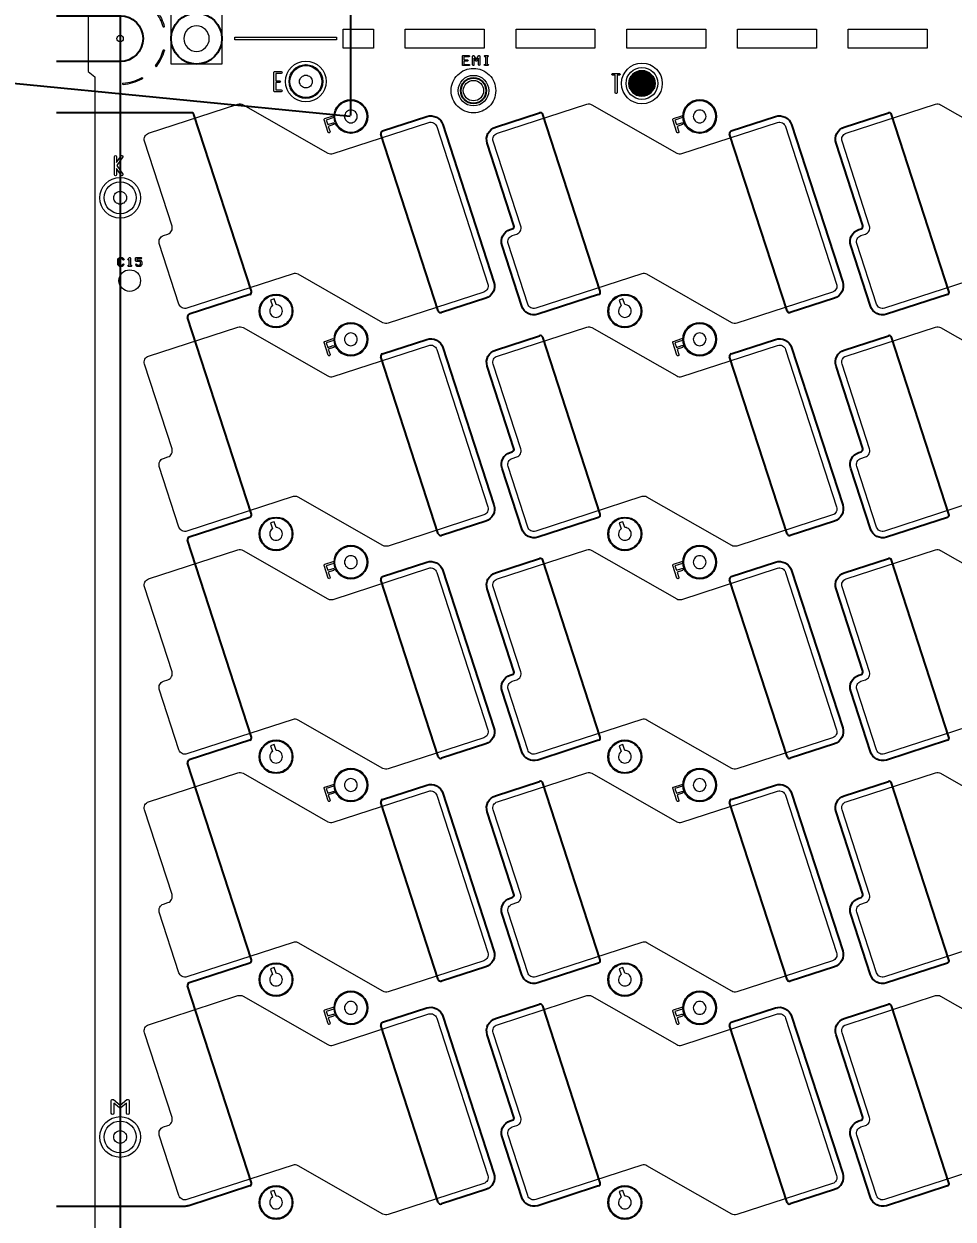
# Model space of a CAD drawing. Extents: x 2864 to 3941, y 2420 to 3182.
# Drawn here: x 3046.4 to 3119.4, y 2769.9 to 2863.7 of the extents above; entities that cross this region are included whole.
import ezdxf

# ---------------------------------------------------------------- set-up
doc = ezdxf.new("R2010")
doc.units = 0
doc.layers.get('0').update_dxf_attribs({"lineweight": 0})
doc.layers.get('Defpoints').update_dxf_attribs({"lineweight": 0})
for name, color, linetype in [('emia-t', 4, 'Continuous'), ('emia-t-dxf', 4, 'Continuous'), ('尺寸线', 3, 'Continuous')]:
    doc.layers.add(name, color=color, linetype=linetype)
doc.styles.get("Standard").update_dxf_attribs({"font": 'simplex.shx', "height": 2.7})
doc.dimstyles.get("Standard").update_dxf_attribs({"dimtxt": 6, "dimasz": 0.18, "dimexe": 0.18, "dimexo": 0.0625, "dimgap": 0.09, "dimtad": 0, "dimzin": 0, "dimdsep": 46, "dimtxsty": 'Standard', "dimcen": 0.09, "dimadec": 0, "dimazin": 0, "dimtfac": 1, "dimtdec": 4, "dimtofl": 0, "dimtmove": 0, "dimatfit": 3, "dimfxl": 0, "dimtolj": 1, "dimtzin": 0, "dimarcsym": 0})

# ---------------------------------------------------------------- blocks, each defined once
blk = doc.blocks.new('PAD_R1')
at = {"layer": 'emia-t', "const_width": 0.5}
blk.add_lwpolyline([(0.25, 0, 1), (-0.25, 0, 1)], format="xyb", close=True, dxfattribs=at)
blk = doc.blocks.new('*D2')
at = {"layer": 'Defpoints', "color": 0, "linetype": 'Continuous'}
for p in [(3026.013, 3051.021), (3072.138, 3048.956), (3056.202, 2693.01)]:
    blk.add_point(p, dxfattribs=at)
at = {"layer": '尺寸线', "color": 0, "linetype": 'Continuous', "lineweight": -2}
for p, q in [((3026.005, 3050.841), (3018.361, 2880.116)), ((3072.076, 3048.959), (3025.833, 3051.029)), ((3010.084, 2695.255), (3017.755, 2866.578)), ((3056.139, 2693.013), (3009.896, 2695.083))]:
    blk.add_line(p, q, dxfattribs=at)
at = {"layer": '尺寸线', "color": 0, "linetype": 'Continuous'}
for points in [[(3026.035, 3050.84), (3025.975, 3050.843), (3026.013, 3051.021)], [(3010.054, 2695.256), (3010.114, 2695.254), (3010.076, 2695.075)]]:
    blk.add_solid(points, dxfattribs=at)
at = {"layer": '尺寸线', "color": 0, "linetype": 'Continuous', "insert": (3018.058, 2873.347), "char_height": 2.7, "attachment_point": 5, "rotation": 87.4364}
blk.add_mtext('\\A1;356.30', dxfattribs=at)
blk = doc.blocks.new('*D4')
at = {"layer": 'Defpoints', "color": 0, "linetype": 'Continuous'}
for p in [(3033.821, 2860.192), (3072.138, 2856.456), (3056.202, 2693.01)]:
    blk.add_point(p, dxfattribs=at)
at = {"layer": '尺寸线', "color": 0, "linetype": 'Continuous', "lineweight": -2}
for p, q in [((3033.803, 2860.013), (3026.485, 2784.957)), ((3072.076, 2856.462), (3033.642, 2860.21)), ((3017.901, 2696.925), (3025.22, 2771.981)), ((3056.139, 2693.016), (3017.705, 2696.764))]:
    blk.add_line(p, q, dxfattribs=at)
at = {"layer": '尺寸线', "color": 0, "linetype": 'Continuous'}
for points in [[(3033.833, 2860.01), (3033.773, 2860.016), (3033.821, 2860.192)], [(3017.872, 2696.928), (3017.931, 2696.923), (3017.884, 2696.746)]]:
    blk.add_solid(points, dxfattribs=at)
at = {"layer": '尺寸线', "color": 0, "linetype": 'Continuous', "insert": (3025.852, 2778.469), "char_height": 2.7, "attachment_point": 5, "rotation": 84.43096}
blk.add_mtext('\\A1;164.22', dxfattribs=at)
blk = doc.blocks.new('*D5')
at = {"layer": 'Defpoints', "color": 0, "linetype": 'Continuous'}
for p in [(3291.338, 2872.667), (3072.138, 2856.456), (3291.338, 2856.456)]:
    blk.add_point(p, dxfattribs=at)
at = {"layer": '尺寸线', "color": 0, "linetype": 'Continuous', "lineweight": -2}
for p, q in [((3072.138, 2856.518), (3072.138, 2872.847)), ((3291.338, 2856.518), (3291.338, 2872.847)), ((3072.318, 2872.667), (3175.22, 2872.667)), ((3291.158, 2872.667), (3188.257, 2872.667))]:
    blk.add_line(p, q, dxfattribs=at)
at = {"layer": '尺寸线', "color": 0, "linetype": 'Continuous'}
for points in [[(3072.318, 2872.697), (3072.318, 2872.637), (3072.138, 2872.667)], [(3291.158, 2872.637), (3291.158, 2872.697), (3291.338, 2872.667)]]:
    blk.add_solid(points, dxfattribs=at)
at = {"layer": '尺寸线', "color": 0, "linetype": 'Continuous', "insert": (3181.738, 2872.667), "char_height": 2.7, "attachment_point": 5, "rotation": 360}
blk.add_mtext('\\A1;219.20', dxfattribs=at)

msp = doc.modelspace()

# ---------------------------------------------------------------- linework, layer by layer
msp.add_line((3082.782, 2860.447), (3082.667, 2860.447))
at = {"linetype": 'Continuous'}
for points in [[(3052.011, 3049.575), (3052.011, 2865.562, 0.044688), (3051.511, 2865.159), (3051.511, 2859.978, 0.044688), (3052.011, 2859.575), (3052.011, 2675.562, 0.044688)], [(3056.801, 2860.455, 0.096875), (3057.392, 2861.662, -1), (3057.488, 2861.636)], [(3081.701, 2860.497), (3081.701, 2861.192, -0.742416), (3081.792, 2861.22), (3081.982, 2860.934)], [(3081.801, 2861.027), (3081.801, 2860.497, -1), (3081.701, 2860.497)], [(3082.164, 2861.027), (3082.024, 2860.817, -0.535214), (3081.941, 2860.817), (3081.801, 2861.027)], [(3081.982, 2860.934), (3082.173, 2861.22, -0.742402), (3082.264, 2861.192), (3082.264, 2860.497, -1), (3082.164, 2860.497), (3082.164, 2861.027)], [(3082.667, 2860.447, -1), (3082.667, 2860.547), (3082.732, 2860.547), (3082.732, 2861.142), (3082.667, 2861.142, -1), (3082.667, 2861.242), (3082.782, 2861.242), (3082.898, 2861.242, -1), (3082.898, 2861.142), (3082.832, 2861.142), (3082.832, 2860.547), (3082.898, 2860.547, -1), (3082.898, 2860.447), (3082.782, 2860.447)], [(3054.235, 2859.076, 0.109398), (3055.689, 2859.497, -1), (3055.736, 2859.409)], [(3053.579, 2851.876), (3053.579, 2853.317, -1), (3053.729, 2853.317), (3053.729, 2852.838)], [(3053.729, 2852.838), (3054.088, 2853.359, -1), (3054.212, 2853.274), (3053.745, 2852.597), (3054.212, 2851.919, -1), (3054.088, 2851.834), (3053.729, 2852.356)], [(3053.729, 2852.356), (3053.729, 2851.876, -1), (3053.579, 2851.876)], [(3054.717, 2845.206), (3054.703, 2845.192, -1), (3054.632, 2845.263)], [(3054.767, 2844.681), (3054.667, 2844.681, -1), (3054.667, 2844.781), (3054.717, 2844.781), (3054.717, 2845.206)], [(3054.632, 2845.263), (3054.731, 2845.362, -0.669786), (3054.817, 2845.327), (3054.817, 2844.781), (3054.866, 2844.781, -1), (3054.866, 2844.681), (3054.767, 2844.681)], [(3053.318, 2778.181), (3053.318, 2779.175, -0.63678), (3053.482, 2779.251), (3054.014, 2778.808), (3054.545, 2779.251, -0.63678), (3054.71, 2779.175), (3054.71, 2778.181, -1), (3054.51, 2778.181), (3054.51, 2778.961)], [(3053.518, 2778.961), (3053.518, 2778.181, -1), (3053.318, 2778.181)], [(3054.51, 2778.961), (3054.078, 2778.601, -0.362064), (3053.95, 2778.601), (3053.518, 2778.961)]]:
    msp.add_lwpolyline(points, format="xyb", dxfattribs=at)
for points in [[(3056.829, 2864.645, -1), (3056.909, 2864.704, -0.091503), (3057.481, 2863.529, -1), (3057.384, 2863.503, 0.091503)], [(3059.011, 2862.569, 0.414216), (3060.011, 2861.569, 0.414216), (3061.011, 2862.569, 0.414216), (3060.011, 2863.569, 0.414216)], [(3053.761, 2862.569, -0.414222), (3054.011, 2862.819, -0.414222), (3054.261, 2862.569, -0.414222), (3054.011, 2862.319, -0.414222)], [(3080.901, 2860.497), (3080.901, 2860.844), (3080.901, 2861.192, -0.414253), (3080.951, 2861.242), (3081.414, 2861.242, -1), (3081.414, 2861.142), (3081.001, 2861.142), (3081.001, 2860.894), (3081.298, 2860.894, -1), (3081.298, 2860.794), (3081.001, 2860.794), (3081.001, 2860.547), (3081.414, 2860.547, -1), (3081.414, 2860.447), (3080.951, 2860.447, -0.414253)], [(3066.089, 2858.47), (3066.089, 2859.19), (3066.089, 2859.91, -0.414241), (3066.164, 2859.985), (3066.661, 2859.985, -1), (3066.661, 2859.835), (3066.239, 2859.835), (3066.239, 2859.265), (3066.536, 2859.265, -1), (3066.536, 2859.115), (3066.239, 2859.115), (3066.239, 2858.545), (3066.661, 2858.545, -1), (3066.661, 2858.395), (3066.164, 2858.395, -0.414241)], [(3080.019, 2858.483, -0.414215), (3081.769, 2860.233, -0.414215), (3083.519, 2858.483, -0.414215), (3081.769, 2856.733, -0.414215)], [(3092.724, 2859.688, -1), (3092.724, 2859.838), (3092.973, 2859.838), (3093.221, 2859.838, -1), (3093.221, 2859.688), (3093.048, 2859.688), (3093.048, 2858.322, -1), (3092.898, 2858.322), (3092.898, 2859.688)], [(3068.103, 2859.196, -0.414217), (3068.603, 2859.696, -0.414217), (3069.103, 2859.196, -0.414217), (3068.603, 2858.696, -0.414217)], [(3094.503, 2859.048, -0.414217), (3095.003, 2859.548, -0.414217), (3095.503, 2859.048, -0.414217), (3095.003, 2858.548, -0.414217)], [(3055.923, 2854.506, -0.41422), (3056.244, 2855.136), (3063.265, 2857.417, -0.211093), (3063.667, 2857.376), (3070.333, 2853.577, 0.211093), (3070.735, 2853.535), (3078.252, 2855.978, -0.41422), (3078.882, 2855.657), (3082.899, 2843.293, -0.414215), (3082.578, 2842.663), (3075.062, 2840.221, -0.211093), (3074.66, 2840.262), (3067.993, 2844.061, 0.211091), (3067.591, 2844.102), (3059.262, 2841.396, -0.414218), (3058.632, 2841.717), (3057.087, 2846.472, -0.414217), (3057.408, 2847.102), (3057.765, 2847.218, 0.414216), (3058.086, 2847.848)], [(3071.638, 2856.456, 0.414217), (3072.138, 2855.956, 0.414217), (3072.638, 2856.456, 0.414217), (3072.138, 2856.956, 0.414217)], [(3083.323, 2854.506, -0.41422), (3083.644, 2855.136), (3090.665, 2857.417, -0.211093), (3091.067, 2857.376), (3097.733, 2853.577, 0.211093), (3098.135, 2853.535), (3105.652, 2855.978, -0.41422), (3106.282, 2855.657), (3110.299, 2843.293, -0.414215), (3109.978, 2842.663), (3102.462, 2840.221, -0.211093), (3102.06, 2840.262), (3095.393, 2844.061, 0.211091), (3094.991, 2844.102), (3086.662, 2841.396, -0.414218), (3086.032, 2841.717), (3084.487, 2846.472, -0.414217), (3084.808, 2847.102), (3085.165, 2847.218, 0.414216), (3085.486, 2847.848)], [(3099.038, 2856.456, 0.414217), (3099.538, 2855.956, 0.414217), (3100.038, 2856.456, 0.414217), (3099.538, 2856.956, 0.414217)], [(3110.723, 2854.506, -0.41422), (3111.044, 2855.136), (3118.065, 2857.417, -0.211093), (3118.467, 2857.376), (3125.133, 2853.577, 0.211093), (3125.535, 2853.535), (3133.052, 2855.978, -0.41422), (3133.682, 2855.657), (3137.699, 2843.293, -0.414215), (3137.378, 2842.663), (3129.862, 2840.221, -0.211093), (3129.46, 2840.262), (3122.793, 2844.061, 0.211091), (3122.391, 2844.102), (3114.062, 2841.396, -0.414218), (3113.432, 2841.717), (3111.887, 2846.472, -0.414217), (3112.208, 2847.102), (3112.565, 2847.218, 0.414216), (3112.886, 2847.848)], [(3070.033, 2856.197, -0.414237), (3070.081, 2856.292), (3070.743, 2856.507, -1), (3070.789, 2856.364), (3070.199, 2856.172), (3070.314, 2855.819), (3070.739, 2855.957, -1), (3070.785, 2855.814), (3070.36, 2855.676), (3070.498, 2855.252, -1), (3070.356, 2855.205), (3070.195, 2855.701), (3070.194, 2855.701)], [(3097.433, 2856.197, -0.414237), (3097.481, 2856.292), (3098.143, 2856.507, -1), (3098.189, 2856.364), (3097.599, 2856.172), (3097.714, 2855.819), (3098.139, 2855.957, -1), (3098.185, 2855.814), (3097.76, 2855.676), (3097.898, 2855.252, -1), (3097.756, 2855.205), (3097.595, 2855.701), (3097.594, 2855.701)], [(3053.511, 2850.069, -0.414217), (3054.011, 2850.569, -0.414217), (3054.511, 2850.069, -0.414217), (3054.011, 2849.569, -0.414217)], [(3053.818, 2844.83), (3053.818, 2845.228, -0.200121), (3053.833, 2845.263), (3053.932, 2845.362, -0.200121), (3053.967, 2845.377), (3054.166, 2845.377, -0.200121), (3054.201, 2845.362), (3054.301, 2845.263, -1), (3054.23, 2845.192), (3054.145, 2845.277), (3053.988, 2845.277), (3053.918, 2845.207), (3053.918, 2844.851), (3053.988, 2844.781), (3054.145, 2844.781), (3054.23, 2844.866, -1), (3054.301, 2844.795), (3054.201, 2844.696, -0.200121), (3054.166, 2844.681), (3053.967, 2844.681, -0.200121), (3053.932, 2844.696), (3053.833, 2844.795, -0.200121)], [(3055.218, 2845.128), (3055.218, 2845.327, -0.414253), (3055.268, 2845.377), (3055.665, 2845.377, -1), (3055.665, 2845.277), (3055.318, 2845.277), (3055.318, 2845.178), (3055.566, 2845.178, -0.200121), (3055.601, 2845.164), (3055.7, 2845.065, -0.200121), (3055.715, 2845.029), (3055.715, 2844.83, -0.200121), (3055.7, 2844.795), (3055.601, 2844.696, -0.200121), (3055.566, 2844.681), (3055.367, 2844.681, -0.200121), (3055.332, 2844.696), (3055.233, 2844.795, -1), (3055.303, 2844.866), (3055.388, 2844.781), (3055.545, 2844.781), (3055.615, 2844.851), (3055.615, 2845.008), (3055.545, 2845.078), (3055.268, 2845.078, -0.414253)], [(3053.911, 2843.564, -0.414215), (3054.761, 2844.414, -0.414215), (3055.611, 2843.564, -0.414215), (3054.761, 2842.714, -0.414215)], [(3065.011, 2841.176, -0.414215), (3066.261, 2842.426, -0.414215), (3067.511, 2841.176, -0.414215), (3066.261, 2839.926, -0.414215)], [(3065.761, 2841.176, 0.414217), (3066.261, 2840.676, 0.414217), (3066.761, 2841.176, 0.414217), (3066.261, 2841.676, 0.002897), (3066.256, 2841.676), (3066.11, 2842.127), (3065.824, 2842.034), (3065.971, 2841.584, 0.242589)], [(3092.411, 2841.176, -0.414215), (3093.661, 2842.426, -0.414215), (3094.911, 2841.176, -0.414215), (3093.661, 2839.926, -0.414215)], [(3093.161, 2841.176, 0.414217), (3093.661, 2840.676, 0.414217), (3094.161, 2841.176, 0.414217), (3093.661, 2841.676, 0.002897), (3093.656, 2841.676), (3093.51, 2842.127), (3093.224, 2842.034), (3093.371, 2841.584, 0.242589)], [(3055.923, 2837.006, -0.41422), (3056.244, 2837.636), (3063.265, 2839.917, -0.211093), (3063.667, 2839.876), (3070.333, 2836.077, 0.211093), (3070.735, 2836.035), (3078.252, 2838.478, -0.41422), (3078.882, 2838.157), (3082.899, 2825.793, -0.414215), (3082.578, 2825.163), (3075.062, 2822.721, -0.211093), (3074.66, 2822.762), (3067.993, 2826.561, 0.211091), (3067.591, 2826.602), (3059.262, 2823.896, -0.414218), (3058.632, 2824.217), (3057.087, 2828.972, -0.414217), (3057.408, 2829.602), (3057.765, 2829.718, 0.414216), (3058.086, 2830.348)], [(3071.638, 2838.956, 0.414217), (3072.138, 2838.456, 0.414217), (3072.638, 2838.956, 0.414217), (3072.138, 2839.456, 0.414217)], [(3083.323, 2837.006, -0.41422), (3083.644, 2837.636), (3090.665, 2839.917, -0.211093), (3091.067, 2839.876), (3097.733, 2836.077, 0.211093), (3098.135, 2836.035), (3105.652, 2838.478, -0.41422), (3106.282, 2838.157), (3110.299, 2825.793, -0.414215), (3109.978, 2825.163), (3102.462, 2822.721, -0.211093), (3102.06, 2822.762), (3095.393, 2826.561, 0.211091), (3094.991, 2826.602), (3086.662, 2823.896, -0.414218), (3086.032, 2824.217), (3084.487, 2828.972, -0.414217), (3084.808, 2829.602), (3085.165, 2829.718, 0.414216), (3085.486, 2830.348)], [(3099.038, 2838.956, 0.414217), (3099.538, 2838.456, 0.414217), (3100.038, 2838.956, 0.414217), (3099.538, 2839.456, 0.414217)], [(3110.723, 2837.006, -0.41422), (3111.044, 2837.636), (3118.065, 2839.917, -0.211093), (3118.467, 2839.876), (3125.133, 2836.077, 0.211093), (3125.535, 2836.035), (3133.052, 2838.478, -0.41422), (3133.682, 2838.157), (3137.699, 2825.793, -0.414215), (3137.378, 2825.163), (3129.862, 2822.721, -0.211093), (3129.46, 2822.762), (3122.793, 2826.561, 0.211091), (3122.391, 2826.602), (3114.062, 2823.896, -0.414218), (3113.432, 2824.217), (3111.887, 2828.972, -0.414217), (3112.208, 2829.602), (3112.565, 2829.718, 0.414216), (3112.886, 2830.348)], [(3070.033, 2838.697, -0.414237), (3070.081, 2838.792), (3070.743, 2839.007, -1), (3070.789, 2838.864), (3070.199, 2838.672), (3070.314, 2838.319), (3070.739, 2838.457, -1), (3070.785, 2838.314), (3070.36, 2838.176), (3070.498, 2837.752, -1), (3070.356, 2837.705), (3070.195, 2838.201), (3070.194, 2838.201)], [(3097.433, 2838.697, -0.414237), (3097.481, 2838.792), (3098.143, 2839.007, -1), (3098.189, 2838.864), (3097.599, 2838.672), (3097.714, 2838.319), (3098.139, 2838.457, -1), (3098.185, 2838.314), (3097.76, 2838.176), (3097.898, 2837.752, -1), (3097.756, 2837.705), (3097.595, 2838.201), (3097.594, 2838.201)], [(3065.011, 2823.676, -0.414215), (3066.261, 2824.926, -0.414215), (3067.511, 2823.676, -0.414215), (3066.261, 2822.426, -0.414215)], [(3065.761, 2823.676, 0.414217), (3066.261, 2823.176, 0.414217), (3066.761, 2823.676, 0.414217), (3066.261, 2824.176, 0.002897), (3066.256, 2824.176), (3066.11, 2824.627), (3065.824, 2824.534), (3065.971, 2824.084, 0.242589)], [(3092.411, 2823.676, -0.414215), (3093.661, 2824.926, -0.414215), (3094.911, 2823.676, -0.414215), (3093.661, 2822.426, -0.414215)], [(3093.161, 2823.676, 0.414217), (3093.661, 2823.176, 0.414217), (3094.161, 2823.676, 0.414217), (3093.661, 2824.176, 0.002897), (3093.656, 2824.176), (3093.51, 2824.627), (3093.224, 2824.534), (3093.371, 2824.084, 0.242589)], [(3055.923, 2819.506, -0.41422), (3056.244, 2820.136), (3063.265, 2822.417, -0.211093), (3063.667, 2822.376), (3070.333, 2818.577, 0.211093), (3070.735, 2818.535), (3078.252, 2820.978, -0.41422), (3078.882, 2820.657), (3082.899, 2808.293, -0.414215), (3082.578, 2807.663), (3075.062, 2805.221, -0.211093), (3074.66, 2805.262), (3067.993, 2809.061, 0.211091), (3067.591, 2809.102), (3059.262, 2806.396, -0.414218), (3058.632, 2806.717), (3057.087, 2811.472, -0.414217), (3057.408, 2812.102), (3057.765, 2812.218, 0.414216), (3058.086, 2812.848)], [(3083.323, 2819.506, -0.41422), (3083.644, 2820.136), (3090.665, 2822.417, -0.211093), (3091.067, 2822.376), (3097.733, 2818.577, 0.211093), (3098.135, 2818.535), (3105.652, 2820.978, -0.41422), (3106.282, 2820.657), (3110.299, 2808.293, -0.414215), (3109.978, 2807.663), (3102.462, 2805.221, -0.211093), (3102.06, 2805.262), (3095.393, 2809.061, 0.211091), (3094.991, 2809.102), (3086.662, 2806.396, -0.414218), (3086.032, 2806.717), (3084.487, 2811.472, -0.414217), (3084.808, 2812.102), (3085.165, 2812.218, 0.414216), (3085.486, 2812.848)], [(3110.723, 2819.506, -0.41422), (3111.044, 2820.136), (3118.065, 2822.417, -0.211093), (3118.467, 2822.376), (3125.133, 2818.577, 0.211093), (3125.535, 2818.535), (3133.052, 2820.978, -0.41422), (3133.682, 2820.657), (3137.699, 2808.293, -0.414215), (3137.378, 2807.663), (3129.862, 2805.221, -0.211093), (3129.46, 2805.262), (3122.793, 2809.061, 0.211091), (3122.391, 2809.102), (3114.062, 2806.396, -0.414218), (3113.432, 2806.717), (3111.887, 2811.472, -0.414217), (3112.208, 2812.102), (3112.565, 2812.218, 0.414216), (3112.886, 2812.848)], [(3070.033, 2821.197, -0.414237), (3070.081, 2821.292), (3070.743, 2821.507, -1), (3070.789, 2821.364), (3070.199, 2821.172), (3070.314, 2820.819), (3070.739, 2820.957, -1), (3070.785, 2820.814), (3070.36, 2820.676), (3070.498, 2820.252, -1), (3070.356, 2820.205), (3070.195, 2820.701), (3070.194, 2820.701)], [(3071.638, 2821.456, 0.414217), (3072.138, 2820.956, 0.414217), (3072.638, 2821.456, 0.414217), (3072.138, 2821.956, 0.414217)], [(3097.433, 2821.197, -0.414237), (3097.481, 2821.292), (3098.143, 2821.507, -1), (3098.189, 2821.364), (3097.599, 2821.172), (3097.714, 2820.819), (3098.139, 2820.957, -1), (3098.185, 2820.814), (3097.76, 2820.676), (3097.898, 2820.252, -1), (3097.756, 2820.205), (3097.595, 2820.701), (3097.594, 2820.701)], [(3099.038, 2821.456, 0.414217), (3099.538, 2820.956, 0.414217), (3100.038, 2821.456, 0.414217), (3099.538, 2821.956, 0.414217)], [(3065.011, 2806.176, -0.414215), (3066.261, 2807.426, -0.414215), (3067.511, 2806.176, -0.414215), (3066.261, 2804.926, -0.414215)], [(3092.411, 2806.176, -0.414215), (3093.661, 2807.426, -0.414215), (3094.911, 2806.176, -0.414215), (3093.661, 2804.926, -0.414215)], [(3065.761, 2806.176, 0.414217), (3066.261, 2805.676, 0.414217), (3066.761, 2806.176, 0.414217), (3066.261, 2806.676, 0.002897), (3066.256, 2806.676), (3066.11, 2807.127), (3065.824, 2807.034), (3065.971, 2806.584, 0.242589)], [(3093.161, 2806.176, 0.414217), (3093.661, 2805.676, 0.414217), (3094.161, 2806.176, 0.414217), (3093.661, 2806.676, 0.002897), (3093.656, 2806.676), (3093.51, 2807.127), (3093.224, 2807.034), (3093.371, 2806.584, 0.242589)], [(3055.923, 2802.006, -0.41422), (3056.244, 2802.636), (3063.265, 2804.917, -0.211093), (3063.667, 2804.876), (3070.333, 2801.077, 0.211093), (3070.735, 2801.035), (3078.252, 2803.478, -0.41422), (3078.882, 2803.157), (3082.899, 2790.793, -0.414215), (3082.578, 2790.163), (3075.062, 2787.721, -0.211093), (3074.66, 2787.762), (3067.993, 2791.561, 0.211091), (3067.591, 2791.602), (3059.262, 2788.896, -0.414218), (3058.632, 2789.217), (3057.087, 2793.972, -0.414217), (3057.408, 2794.602), (3057.765, 2794.718, 0.414216), (3058.086, 2795.348)], [(3071.638, 2803.956, 0.414217), (3072.138, 2803.456, 0.414217), (3072.638, 2803.956, 0.414217), (3072.138, 2804.456, 0.414217)], [(3083.323, 2802.006, -0.41422), (3083.644, 2802.636), (3090.665, 2804.917, -0.211093), (3091.067, 2804.876), (3097.733, 2801.077, 0.211093), (3098.135, 2801.035), (3105.652, 2803.478, -0.41422), (3106.282, 2803.157), (3110.299, 2790.793, -0.414215), (3109.978, 2790.163), (3102.462, 2787.721, -0.211093), (3102.06, 2787.762), (3095.393, 2791.561, 0.211091), (3094.991, 2791.602), (3086.662, 2788.896, -0.414218), (3086.032, 2789.217), (3084.487, 2793.972, -0.414217), (3084.808, 2794.602), (3085.165, 2794.718, 0.414216), (3085.486, 2795.348)], [(3099.038, 2803.956, 0.414217), (3099.538, 2803.456, 0.414217), (3100.038, 2803.956, 0.414217), (3099.538, 2804.456, 0.414217)], [(3110.723, 2802.006, -0.41422), (3111.044, 2802.636), (3118.065, 2804.917, -0.211093), (3118.467, 2804.876), (3125.133, 2801.077, 0.211093), (3125.535, 2801.035), (3133.052, 2803.478, -0.41422), (3133.682, 2803.157), (3137.699, 2790.793, -0.414215), (3137.378, 2790.163), (3129.862, 2787.721, -0.211093), (3129.46, 2787.762), (3122.793, 2791.561, 0.211091), (3122.391, 2791.602), (3114.062, 2788.896, -0.414218), (3113.432, 2789.217), (3111.887, 2793.972, -0.414217), (3112.208, 2794.602), (3112.565, 2794.718, 0.414216), (3112.886, 2795.348)], [(3070.033, 2803.697, -0.414237), (3070.081, 2803.792), (3070.743, 2804.007, -1), (3070.789, 2803.864), (3070.199, 2803.672), (3070.314, 2803.319), (3070.739, 2803.457, -1), (3070.785, 2803.314), (3070.36, 2803.176), (3070.498, 2802.752, -1), (3070.356, 2802.705), (3070.195, 2803.201), (3070.194, 2803.201)], [(3097.433, 2803.697, -0.414237), (3097.481, 2803.792), (3098.143, 2804.007, -1), (3098.189, 2803.864), (3097.599, 2803.672), (3097.714, 2803.319), (3098.139, 2803.457, -1), (3098.185, 2803.314), (3097.76, 2803.176), (3097.898, 2802.752, -1), (3097.756, 2802.705), (3097.595, 2803.201), (3097.594, 2803.201)], [(3065.011, 2788.676, -0.414215), (3066.261, 2789.926, -0.414215), (3067.511, 2788.676, -0.414215), (3066.261, 2787.426, -0.414215)], [(3065.761, 2788.676, 0.414217), (3066.261, 2788.176, 0.414217), (3066.761, 2788.676, 0.414217), (3066.261, 2789.176, 0.002897), (3066.256, 2789.176), (3066.11, 2789.627), (3065.824, 2789.534), (3065.971, 2789.084, 0.242589)], [(3092.411, 2788.676, -0.414215), (3093.661, 2789.926, -0.414215), (3094.911, 2788.676, -0.414215), (3093.661, 2787.426, -0.414215)], [(3093.161, 2788.676, 0.414217), (3093.661, 2788.176, 0.414217), (3094.161, 2788.676, 0.414217), (3093.661, 2789.176, 0.002897), (3093.656, 2789.176), (3093.51, 2789.627), (3093.224, 2789.534), (3093.371, 2789.084, 0.242589)], [(3055.923, 2784.506, -0.41422), (3056.244, 2785.136), (3063.265, 2787.417, -0.211093), (3063.667, 2787.376), (3070.333, 2783.577, 0.211093), (3070.735, 2783.535), (3078.252, 2785.978, -0.41422), (3078.882, 2785.657), (3082.899, 2773.293, -0.414215), (3082.578, 2772.663), (3075.062, 2770.221, -0.211093), (3074.66, 2770.262), (3067.993, 2774.061, 0.211091), (3067.591, 2774.102), (3059.262, 2771.396, -0.414218), (3058.632, 2771.717), (3057.087, 2776.472, -0.414217), (3057.408, 2777.102), (3057.765, 2777.218, 0.414216), (3058.086, 2777.848)], [(3083.323, 2784.506, -0.41422), (3083.644, 2785.136), (3090.665, 2787.417, -0.211093), (3091.067, 2787.376), (3097.733, 2783.577, 0.211093), (3098.135, 2783.535), (3105.652, 2785.978, -0.41422), (3106.282, 2785.657), (3110.299, 2773.293, -0.414215), (3109.978, 2772.663), (3102.462, 2770.221, -0.211093), (3102.06, 2770.262), (3095.393, 2774.061, 0.211091), (3094.991, 2774.102), (3086.662, 2771.396, -0.414218), (3086.032, 2771.717), (3084.487, 2776.472, -0.414217), (3084.808, 2777.102), (3085.165, 2777.218, 0.414216), (3085.486, 2777.848)], [(3110.723, 2784.506, -0.41422), (3111.044, 2785.136), (3118.065, 2787.417, -0.211093), (3118.467, 2787.376), (3125.133, 2783.577, 0.211093), (3125.535, 2783.535), (3133.052, 2785.978, -0.41422), (3133.682, 2785.657), (3137.699, 2773.293, -0.414215), (3137.378, 2772.663), (3129.862, 2770.221, -0.211093), (3129.46, 2770.262), (3122.793, 2774.061, 0.211091), (3122.391, 2774.102), (3114.062, 2771.396, -0.414218), (3113.432, 2771.717), (3111.887, 2776.472, -0.414217), (3112.208, 2777.102), (3112.565, 2777.218, 0.414216), (3112.886, 2777.848)], [(3070.033, 2786.197, -0.414237), (3070.081, 2786.292), (3070.743, 2786.507, -1), (3070.789, 2786.364), (3070.199, 2786.172), (3070.314, 2785.819), (3070.739, 2785.957, -1), (3070.785, 2785.814), (3070.36, 2785.676), (3070.498, 2785.252, -1), (3070.356, 2785.205), (3070.195, 2785.701), (3070.194, 2785.701)], [(3071.638, 2786.456, 0.414217), (3072.138, 2785.956, 0.414217), (3072.638, 2786.456, 0.414217), (3072.138, 2786.956, 0.414217)], [(3097.433, 2786.197, -0.414237), (3097.481, 2786.292), (3098.143, 2786.507, -1), (3098.189, 2786.364), (3097.599, 2786.172), (3097.714, 2785.819), (3098.139, 2785.957, -1), (3098.185, 2785.814), (3097.76, 2785.676), (3097.898, 2785.252, -1), (3097.756, 2785.205), (3097.595, 2785.701), (3097.594, 2785.701)], [(3099.038, 2786.456, 0.414217), (3099.538, 2785.956, 0.414217), (3100.038, 2786.456, 0.414217), (3099.538, 2786.956, 0.414217)], [(3053.511, 2776.319, -0.414217), (3054.011, 2776.819, -0.414217), (3054.511, 2776.319, -0.414217), (3054.011, 2775.819, -0.414217)], [(3065.011, 2771.176, -0.414215), (3066.261, 2772.426, -0.414215), (3067.511, 2771.176, -0.414215), (3066.261, 2769.926, -0.414215)], [(3092.411, 2771.176, -0.414215), (3093.661, 2772.426, -0.414215), (3094.911, 2771.176, -0.414215), (3093.661, 2769.926, -0.414215)], [(3065.761, 2771.176, 0.414217), (3066.261, 2770.676, 0.414217), (3066.761, 2771.176, 0.414217), (3066.261, 2771.676, 0.002897), (3066.256, 2771.676), (3066.11, 2772.127), (3065.824, 2772.034), (3065.971, 2771.584, 0.242589)], [(3093.161, 2771.176, 0.414217), (3093.661, 2770.676, 0.414217), (3094.161, 2771.176, 0.414217), (3093.661, 2771.676, 0.002897), (3093.656, 2771.676), (3093.51, 2772.127), (3093.224, 2772.034), (3093.371, 2771.584, 0.242589)]]:
    msp.add_lwpolyline(points, format="xyb", close=True, dxfattribs=at)
for points in [[(3058.011, 2860.569), (3058.011, 2864.569), (3062.011, 2864.569), (3062.011, 2860.569)], [(3063.011, 2862.469), (3063.011, 2862.669), (3071.011, 2862.669), (3071.011, 2862.469)], [(3071.533, 2861.819), (3071.533, 2863.319), (3073.911, 2863.319), (3073.911, 2861.819)], [(3076.411, 2861.819), (3076.411, 2863.319), (3082.611, 2863.319), (3082.611, 2861.819)], [(3085.111, 2861.819), (3085.111, 2863.319), (3091.311, 2863.319), (3091.311, 2861.819)], [(3093.811, 2861.819), (3093.811, 2863.319), (3100.011, 2863.319), (3100.011, 2861.819)], [(3102.511, 2861.819), (3102.511, 2863.319), (3108.711, 2863.319), (3108.711, 2861.819)], [(3111.211, 2861.819), (3111.211, 2863.319), (3117.411, 2863.319), (3117.411, 2861.819)]]:
    msp.add_lwpolyline(points, close=True, dxfattribs=at)
for centre, radius in [((3068.603, 2859.196), 1.6), ((3095.003, 2859.048), 1.6), ((3068.603, 2859.196), 1.25), ((3095.003, 2859.048), 1.25), ((3081.769, 2858.483), 1.2), ((3081.769, 2858.483), 0.8), ((3072.138, 2856.456), 1.25), ((3099.538, 2856.456), 1.25), ((3054.011, 2850.069), 1.6), ((3054.011, 2850.069), 1.25), ((3072.138, 2838.956), 1.25), ((3099.538, 2838.956), 1.25), ((3072.138, 2821.456), 1.25), ((3099.538, 2821.456), 1.25), ((3072.138, 2803.956), 1.25), ((3099.538, 2803.956), 1.25), ((3072.138, 2786.456), 1.25), ((3099.538, 2786.456), 1.25), ((3054.011, 2776.319), 1.6), ((3054.011, 2776.319), 1.25)]:
    msp.add_circle(centre, radius)
for centre, radius, start, end in [((3054.011, 2862.569), 3.6, 322.85059, 344.98326), ((3056.841, 2860.425), 0.05, 142.84992, 322.84992), ((3054.238, 2859.026), 0.05, 93.66372, 273.66372), ((3054.011, 2862.569), 3.6, 273.66344, 298.63606)]:
    msp.add_arc(centre, radius, start, end)
at = {"layer": 'emia-t-dxf'}
for p, q in [((3054.011, 2860.769), (3049.011, 2860.769)), ((3059.623, 2856.749), (3049.011, 2856.749)), ((3064.325, 2842.725), (3059.813, 2856.611)), ((3083.49, 2855.611), (3086.961, 2856.739)), ((3091.725, 2842.725), (3087.213, 2856.611)), ((3110.89, 2855.611), (3114.361, 2856.739)), ((3119.125, 2842.725), (3114.613, 2856.611)), ((3079.004, 2841.186), (3074.492, 2855.072)), ((3106.404, 2841.186), (3101.892, 2855.072)), ((3064.196, 2842.473), (3059.433, 2840.926)), ((3064.325, 2825.225), (3059.305, 2840.674)), ((3083.49, 2838.111), (3086.961, 2839.239)), ((3091.725, 2825.225), (3087.213, 2839.111)), ((3110.89, 2838.111), (3114.361, 2839.239)), ((3119.125, 2825.225), (3114.613, 2839.111)), ((3079.004, 2823.686), (3074.492, 2837.572)), ((3106.404, 2823.686), (3101.892, 2837.572)), ((3064.196, 2824.973), (3059.433, 2823.426)), ((3064.325, 2807.725), (3059.305, 2823.174)), ((3083.49, 2820.611), (3086.961, 2821.739)), ((3091.725, 2807.725), (3087.213, 2821.611)), ((3110.89, 2820.611), (3114.361, 2821.739)), ((3119.125, 2807.725), (3114.613, 2821.611)), ((3079.004, 2806.186), (3074.492, 2820.072)), ((3106.404, 2806.186), (3101.892, 2820.072)), ((3064.196, 2807.473), (3059.433, 2805.926)), ((3064.325, 2790.225), (3059.305, 2805.674)), ((3083.49, 2803.111), (3086.961, 2804.239)), ((3091.725, 2790.225), (3087.213, 2804.111)), ((3110.89, 2803.111), (3114.361, 2804.239)), ((3119.125, 2790.225), (3114.613, 2804.111)), ((3079.004, 2788.686), (3074.492, 2802.572)), ((3106.404, 2788.686), (3101.892, 2802.572)), ((3064.196, 2789.973), (3059.433, 2788.426)), ((3064.325, 2772.725), (3059.305, 2788.174)), ((3083.49, 2785.611), (3086.961, 2786.739)), ((3091.725, 2772.725), (3087.213, 2786.611)), ((3110.89, 2785.611), (3114.361, 2786.739)), ((3119.125, 2772.725), (3114.613, 2786.611)), ((3079.004, 2771.186), (3074.492, 2785.072)), ((3106.404, 2771.186), (3101.892, 2785.072)), ((3059.107, 2770.871), (3049.011, 2770.871))]:
    msp.add_line(p, q, dxfattribs=at)
at = {"layer": 'emia-t-dxf', "linetype": 'Continuous'}
msp.add_lwpolyline([(3054.011, 2661.569), (3304.011, 2661.569), (3304.011, 3066.569), (3054.011, 3066.569)], close=True, dxfattribs=at)
for points in [[(3049.011, 2864.369), (3054.011, 2864.369, -1), (3054.011, 2860.769)], [(3074.621, 2855.324), (3078.097, 2856.453, -0.414215), (3079.357, 2855.811), (3083.375, 2843.447, -0.414216), (3082.732, 2842.187), (3079.256, 2841.058)], [(3102.021, 2855.324), (3105.497, 2856.453, -0.414215), (3106.757, 2855.811), (3110.775, 2843.447, -0.414216), (3110.132, 2842.187), (3106.656, 2841.058)], [(3084.949, 2847.884), (3082.848, 2854.351, -0.414215), (3083.49, 2855.611)], [(3112.349, 2847.884), (3110.248, 2854.351, -0.414215), (3110.89, 2855.611)], [(3091.596, 2842.473), (3086.816, 2840.92, -0.414215), (3085.556, 2841.562), (3084.011, 2846.318, -0.414214), (3084.653, 2847.578), (3084.821, 2847.632)], [(3118.996, 2842.473), (3114.216, 2840.92, -0.414215), (3112.956, 2841.562), (3111.411, 2846.318, -0.414214), (3112.053, 2847.578), (3112.221, 2847.632)], [(3074.621, 2837.824), (3078.097, 2838.953, -0.414215), (3079.357, 2838.311), (3083.375, 2825.947, -0.414216), (3082.732, 2824.687), (3079.256, 2823.558)], [(3102.021, 2837.824), (3105.497, 2838.953, -0.414215), (3106.757, 2838.311), (3110.775, 2825.947, -0.414216), (3110.132, 2824.687), (3106.656, 2823.558)], [(3084.949, 2830.384), (3082.848, 2836.851, -0.414215), (3083.49, 2838.111)], [(3112.349, 2830.384), (3110.248, 2836.851, -0.414215), (3110.89, 2838.111)], [(3091.596, 2824.973), (3086.816, 2823.42, -0.414215), (3085.556, 2824.062), (3084.011, 2828.818, -0.414214), (3084.653, 2830.078), (3084.821, 2830.132)], [(3118.996, 2824.973), (3114.216, 2823.42, -0.414215), (3112.956, 2824.062), (3111.411, 2828.818, -0.414214), (3112.053, 2830.078), (3112.221, 2830.132)], [(3074.621, 2820.324), (3078.097, 2821.453, -0.414215), (3079.357, 2820.811), (3083.375, 2808.447, -0.414216), (3082.732, 2807.187), (3079.256, 2806.058)], [(3102.021, 2820.324), (3105.497, 2821.453, -0.414215), (3106.757, 2820.811), (3110.775, 2808.447, -0.414216), (3110.132, 2807.187), (3106.656, 2806.058)], [(3084.949, 2812.884), (3082.848, 2819.351, -0.414215), (3083.49, 2820.611)], [(3112.349, 2812.884), (3110.248, 2819.351, -0.414215), (3110.89, 2820.611)], [(3091.596, 2807.473), (3086.816, 2805.92, -0.414215), (3085.556, 2806.562), (3084.011, 2811.318, -0.414214), (3084.653, 2812.578), (3084.821, 2812.632)], [(3118.996, 2807.473), (3114.216, 2805.92, -0.414215), (3112.956, 2806.562), (3111.411, 2811.318, -0.414214), (3112.053, 2812.578), (3112.221, 2812.632)], [(3074.621, 2802.824), (3078.097, 2803.953, -0.414215), (3079.357, 2803.311), (3083.375, 2790.947, -0.414216), (3082.732, 2789.687), (3079.256, 2788.558)], [(3102.021, 2802.824), (3105.497, 2803.953, -0.414215), (3106.757, 2803.311), (3110.775, 2790.947, -0.414216), (3110.132, 2789.687), (3106.656, 2788.558)], [(3084.949, 2795.384), (3082.848, 2801.851, -0.414215), (3083.49, 2803.111)], [(3112.349, 2795.384), (3110.248, 2801.851, -0.414215), (3110.89, 2803.111)], [(3091.596, 2789.973), (3086.816, 2788.42, -0.414215), (3085.556, 2789.062), (3084.011, 2793.818, -0.414214), (3084.653, 2795.078), (3084.821, 2795.132)], [(3118.996, 2789.973), (3114.216, 2788.42, -0.414215), (3112.956, 2789.062), (3111.411, 2793.818, -0.414214), (3112.053, 2795.078), (3112.221, 2795.132)], [(3074.621, 2785.324), (3078.097, 2786.453, -0.414215), (3079.357, 2785.811), (3083.375, 2773.447, -0.414216), (3082.732, 2772.187), (3079.256, 2771.058)], [(3102.021, 2785.324), (3105.497, 2786.453, -0.414215), (3106.757, 2785.811), (3110.775, 2773.447, -0.414216), (3110.132, 2772.187), (3106.656, 2771.058)], [(3084.949, 2777.884), (3082.848, 2784.351, -0.414215), (3083.49, 2785.611)], [(3112.349, 2777.884), (3110.248, 2784.351, -0.414215), (3110.89, 2785.611)], [(3091.596, 2772.473), (3086.816, 2770.92, -0.414215), (3085.556, 2771.562), (3084.011, 2776.318, -0.414214), (3084.653, 2777.578), (3084.821, 2777.632)], [(3118.996, 2772.473), (3114.216, 2770.92, -0.414215), (3112.956, 2771.562), (3111.411, 2776.318, -0.414214), (3112.053, 2777.578), (3112.221, 2777.632)], [(3064.196, 2772.473), (3059.416, 2770.92, -0.078709), (3059.107, 2770.871)]]:
    msp.add_lwpolyline(points, format="xyb", dxfattribs=at)
at = {"layer": 'emia-t-dxf'}
for centre, radius in [((3060.011, 2862.569), 2), ((3068.603, 2859.196), 1.3), ((3095.003, 2859.048), 1), ((3081.769, 2858.483), 1), ((3072.138, 2856.456), 1.3), ((3099.538, 2856.456), 1.3), ((3066.261, 2841.176), 1.3), ((3093.661, 2841.176), 1.3), ((3072.138, 2838.956), 1.3), ((3099.538, 2838.956), 1.3), ((3066.261, 2823.676), 1.3), ((3093.661, 2823.676), 1.3), ((3072.138, 2821.456), 1.3), ((3099.538, 2821.456), 1.3), ((3066.261, 2806.176), 1.3), ((3093.661, 2806.176), 1.3), ((3072.138, 2803.956), 1.3), ((3099.538, 2803.956), 1.3), ((3066.261, 2788.676), 1.3), ((3093.661, 2788.676), 1.3), ((3072.138, 2786.456), 1.3), ((3099.538, 2786.456), 1.3), ((3066.261, 2771.176), 1.3), ((3093.661, 2771.176), 1.3)]:
    msp.add_circle(centre, radius, dxfattribs=at)
for centre, start, end in [((3059.623, 2856.549), 18.00006, 90.00019), ((3087.023, 2856.549), 17.99976, 108.00044), ((3114.423, 2856.549), 17.99976, 108.00044), ((3074.682, 2855.133), 107.99976, 198.00044), ((3102.082, 2855.133), 107.99976, 198.00044), ((3084.759, 2847.822), 287.99976, 18.00044), ((3112.159, 2847.822), 287.99976, 18.00044), ((3064.134, 2842.664), 288.00044, 17.99976), ((3091.534, 2842.664), 288.00044, 17.99976), ((3118.934, 2842.664), 288.00044, 17.99976), ((3079.194, 2841.248), 198.00044, 287.99976), ((3106.594, 2841.248), 198.00044, 287.99976), ((3059.495, 2840.736), 107.99976, 198.00044), ((3087.023, 2839.049), 17.99976, 108.00044), ((3114.423, 2839.049), 17.99976, 108.00044), ((3074.682, 2837.633), 107.99976, 198.00044), ((3102.082, 2837.633), 107.99976, 198.00044), ((3084.759, 2830.322), 287.99976, 18.00044), ((3112.159, 2830.322), 287.99976, 18.00044), ((3064.134, 2825.164), 288.00044, 17.99976), ((3091.534, 2825.164), 288.00044, 17.99976), ((3118.934, 2825.164), 288.00044, 17.99976), ((3059.495, 2823.236), 107.99976, 198.00044), ((3079.194, 2823.748), 198.00044, 287.99976), ((3106.594, 2823.748), 198.00044, 287.99976), ((3087.023, 2821.549), 17.99976, 108.00044), ((3114.423, 2821.549), 17.99976, 108.00044), ((3074.682, 2820.133), 107.99976, 198.00044), ((3102.082, 2820.133), 107.99976, 198.00044), ((3084.759, 2812.822), 287.99976, 18.00044), ((3112.159, 2812.822), 287.99976, 18.00044), ((3064.134, 2807.664), 288.00044, 17.99976), ((3091.534, 2807.664), 288.00044, 17.99976), ((3118.934, 2807.664), 288.00044, 17.99976), ((3059.495, 2805.736), 107.99976, 198.00044), ((3079.194, 2806.248), 198.00044, 287.99976), ((3106.594, 2806.248), 198.00044, 287.99976), ((3087.023, 2804.049), 17.99976, 108.00044), ((3114.423, 2804.049), 17.99976, 108.00044), ((3074.682, 2802.633), 107.99976, 198.00044), ((3102.082, 2802.633), 107.99976, 198.00044), ((3084.759, 2795.322), 287.99976, 18.00044), ((3112.159, 2795.322), 287.99976, 18.00044), ((3064.134, 2790.164), 288.00044, 17.99976), ((3091.534, 2790.164), 288.00044, 17.99976), ((3118.934, 2790.164), 288.00044, 17.99976), ((3059.495, 2788.236), 107.99976, 198.00044), ((3079.194, 2788.748), 198.00044, 287.99976), ((3106.594, 2788.748), 198.00044, 287.99976), ((3087.023, 2786.549), 17.99976, 108.00044), ((3114.423, 2786.549), 17.99976, 108.00044), ((3074.682, 2785.133), 107.99976, 198.00044), ((3102.082, 2785.133), 107.99976, 198.00044), ((3084.759, 2777.822), 287.99976, 18.00044), ((3112.159, 2777.822), 287.99976, 18.00044), ((3064.134, 2772.664), 288.00044, 17.99976), ((3091.534, 2772.664), 288.00044, 17.99976), ((3118.934, 2772.664), 288.00044, 17.99976), ((3079.194, 2771.248), 198.00044, 287.99976), ((3106.594, 2771.248), 198.00044, 287.99976)]:
    msp.add_arc(centre, 0.2, start, end, dxfattribs=at)

# ---------------------------------------------------------------- block references
at = {"layer": 'emia-t-dxf', "xscale": 2, "yscale": 2}
msp.add_blockref('PAD_R1', (3095.003, 2859.048), dxfattribs=at)

# ---------------------------------------------------------------- dimensions: what is measured, and where the dimension line sits
at = {"layer": '尺寸线', "linetype": 'Continuous'}
dim = msp.add_linear_dim(base=(3026.013, 3051.021), p1=(3056.202, 2693.01), p2=(3072.138, 3048.956), angle=87.4364, dimstyle='Standard', dxfattribs=at)
dim.commit()
dim.dimension.update_dxf_attribs({"geometry": '*D2', "text_midpoint": (3018.058, 2873.347), "dimtype": 161})
for p1, p2, distance, picture, middle in [((3072.138, 2856.456), (3291.338, 2856.456), 16.212, '*D5', (3181.738, 2872.667)), ((3056.202, 2693.01), (3072.138, 2856.456), 38.499, '*D4', (3025.852, 2778.469))]:
    dim = msp.add_aligned_dim(p1=p1, p2=p2, distance=distance, dimstyle='Standard', dxfattribs=at)
    dim.commit()
    dim.dimension.update_dxf_attribs({"geometry": picture, "text_midpoint": middle})

doc.saveas('drawing.dxf')
